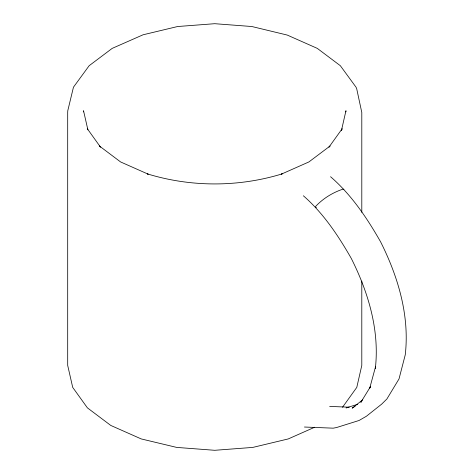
<?xml version="1.0" encoding="UTF-8"?>
<svg xmlns="http://www.w3.org/2000/svg" width="474" height="474" viewBox="0 0 474 474"><rect width="100%" height="100%" fill="white"/><g stroke="black" fill="none" stroke-linecap="round" stroke-linejoin="round"><path stroke-width="0.71" d="M345.901 111.911L345.955 110.732L341.487 130.338L342.157 128.756L328.98 147.124L330.058 146.022L308.9 161.942L281.325 174.159L282.172 173.875C238.434 187.277 191.058 187.277 147.319 173.875L148.166 174.159L120.592 161.942L99.433 146.022L100.512 147.124L87.335 128.756L87.779 129.811M370.366 386.956L369.744 388.111L375.509 366.829L375.331 368.576C379.715 330.319 368.322 292.322 351.281 258.413C338.205 235.548 323.357 213.199 303.36 195.768M370.615 386.405L360.862 402.302L361.763 401.253M342.518 407.267L356.792 387.371L361.798 365.401L361.798 281.1M362.61 399.896L352.194 408.161L355.139 406.224M314.671 427.234L288.275 438.924L252.808 447.409L214.746 450.3L176.684 447.409L141.216 438.924L110.762 425.433L87.394 407.847L72.7 387.371L67.693 365.401L67.693 112.498L67.776 110.732L73.458 87.192L89.148 65.714L112.196 48.378L143.083 34.786L177.649 26.52L214.746 23.7L251.842 26.52L287.262 35.07L317.296 48.378L340.344 65.714L356.033 87.192L356.709 88.768L361.798 112.498L361.798 212.328M357.757 404.298L346.056 407.877L347.395 407.622M329.661 406.402L349.291 407.202M304.432 427.027L333.21 428.17L336.558 427.536L359.085 420.474L366.39 416.255L381.677 404.126L386.903 398.966L399.013 378.939L405.252 354.825C409.755 315.577 398.059 276.591 380.581 241.799C367 217.969 351.43 194.802 330.556 176.719M343.899 189.345L342.998 189.138C332.76 192.515 322.93 198.559 315.595 206.468L315.536 207.292L316.436 207.499M87.844 129.639L83.537 110.732L83.59 111.911"/></g></svg>
